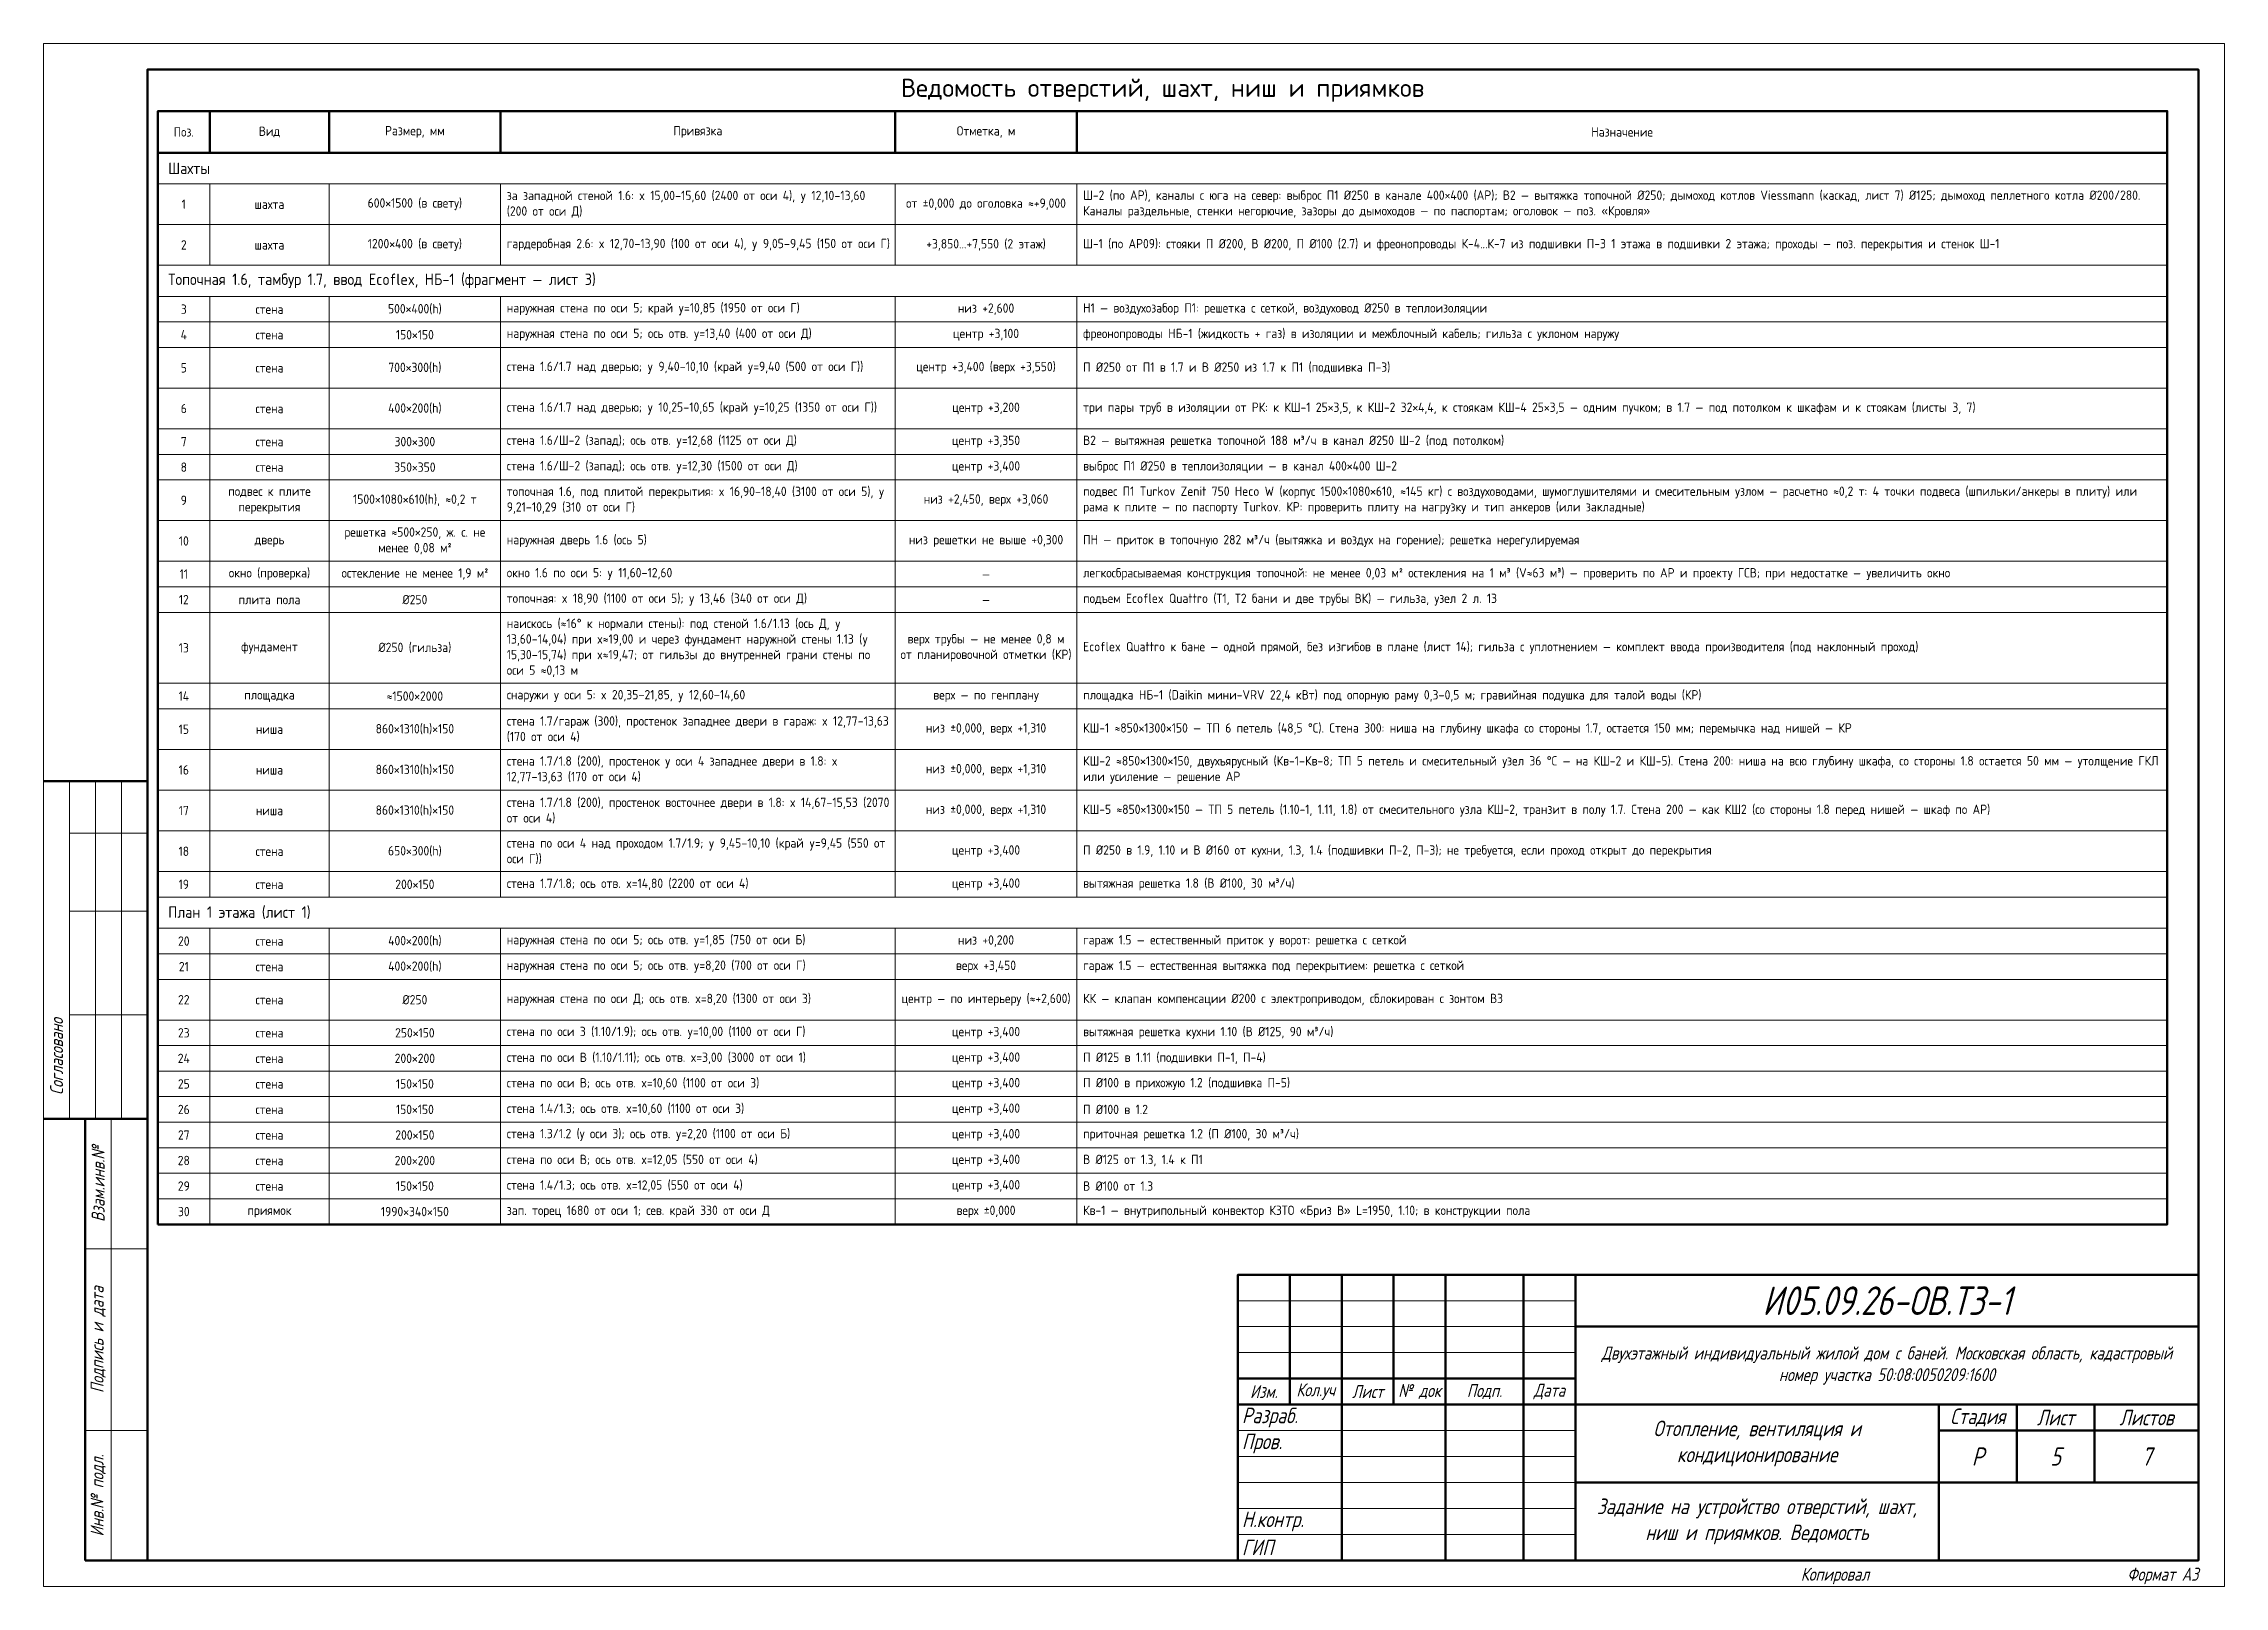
# Paper-space layout 'Лист 5' of a CAD drawing. Header units: millimetres. Extents: x 0 to 420, y 0 to 297.
import ezdxf
from ezdxf.enums import TextEntityAlignment as Align

# ---------------------------------------------------------------- set-up
doc = ezdxf.new("R2010")
doc.units = ezdxf.units.MM
for name, color, linetype, lineweight in [('Рамка', 7, 'Continuous', 50), ('Таблицы', 7, 'Continuous', 18), ('Текст', 7, 'Continuous', 18), ('Тонкие', 8, 'Continuous', 13)]:
    doc.layers.add(name, color=color, linetype=linetype, lineweight=lineweight)
doc.styles.add('GOST', font='isocpeur.ttf', dxfattribs={"width": 0.9})
doc.styles.add('GOST_I', font='isocpeur.ttf', dxfattribs={"width": 0.8})

psp = doc.layouts.new('Лист 5')

# ---------------------------------------------------------------- linework, layer by layer
at = {"layer": 'Рамка', "lineweight": 50}
for points in [[(20, 5), (415, 5), (415, 292), (20, 292)], [(230, 5), (415, 5), (415, 60), (230, 60)]]:
    psp.add_lwpolyline(points, close=True, dxfattribs=at)
at = {"layer": 'Таблицы', "lineweight": 50}
for p, q in [((32, 284), (32, 276)), ((55, 284), (55, 276)), ((88, 284), (88, 276)), ((164, 284), (164, 276)), ((199, 284), (199, 276)), ((22, 276), (409, 276)), ((0, 155), (20, 155)), ((0, 90), (20, 90)), ((8, 5), (8, 90)), ((240, 35), (240, 60)), ((250, 5), (250, 60)), ((260, 35), (260, 60)), ((270, 5), (270, 60)), ((285, 5), (285, 60)), ((295, 5), (295, 60)), ((295, 50), (415, 50)), ((230, 40), (295, 40)), ((230, 35), (415, 35)), ((365, 5), (365, 35)), ((380, 20), (380, 35)), ((395, 20), (395, 35)), ((365, 30), (415, 30)), ((295, 20), (415, 20)), ((8, 5), (20, 5))]:
    psp.add_line(p, q, dxfattribs=at)
at = {"layer": 'Таблицы'}
for p, q in [((22, 270), (409, 270)), ((32, 270), (32, 262.168)), ((55, 270), (55, 262.168)), ((88, 270), (88, 262.168)), ((164, 270), (164, 262.168)), ((199, 270), (199, 262.168)), ((22, 262.168), (409, 262.168)), ((32, 262.168), (32, 254.336)), ((55, 262.168), (55, 254.336)), ((88, 262.168), (88, 254.336)), ((164, 262.168), (164, 254.336)), ((199, 262.168), (199, 254.336)), ((22, 254.336), (409, 254.336)), ((22, 248.336), (409, 248.336)), ((32, 248.336), (32, 243.42)), ((55, 248.336), (55, 243.42)), ((88, 248.336), (88, 243.42)), ((164, 248.336), (164, 243.42)), ((199, 248.336), (199, 243.42)), ((22, 243.42), (409, 243.42)), ((32, 243.42), (32, 238.504)), ((55, 243.42), (55, 238.504)), ((88, 243.42), (88, 238.504)), ((164, 243.42), (164, 238.504)), ((199, 243.42), (199, 238.504)), ((22, 238.504), (409, 238.504)), ((32, 238.504), (32, 230.672)), ((55, 238.504), (55, 230.672)), ((88, 238.504), (88, 230.672)), ((164, 238.504), (164, 230.672)), ((199, 238.504), (199, 230.672)), ((22, 230.672), (409, 230.672)), ((32, 230.672), (32, 222.84)), ((55, 230.672), (55, 222.84)), ((88, 230.672), (88, 222.84)), ((164, 230.672), (164, 222.84)), ((199, 230.672), (199, 222.84)), ((22, 222.84), (409, 222.84)), ((32, 222.84), (32, 217.924)), ((55, 222.84), (55, 217.924)), ((88, 222.84), (88, 217.924)), ((164, 222.84), (164, 217.924)), ((199, 222.84), (199, 217.924)), ((22, 217.924), (409, 217.924)), ((32, 217.924), (32, 213.008)), ((55, 217.924), (55, 213.008)), ((88, 217.924), (88, 213.008)), ((164, 217.924), (164, 213.008)), ((199, 217.924), (199, 213.008)), ((22, 213.008), (409, 213.008)), ((32, 213.008), (32, 205.176)), ((55, 213.008), (55, 205.176)), ((88, 213.008), (88, 205.176)), ((164, 213.008), (164, 205.176)), ((199, 213.008), (199, 205.176)), ((22, 205.176), (409, 205.176)), ((32, 205.176), (32, 197.344)), ((55, 205.176), (55, 197.344)), ((88, 205.176), (88, 197.344)), ((164, 205.176), (164, 197.344)), ((199, 205.176), (199, 197.344)), ((22, 197.344), (409, 197.344)), ((32, 197.344), (32, 192.428)), ((55, 197.344), (55, 192.428)), ((88, 197.344), (88, 192.428)), ((164, 197.344), (164, 192.428)), ((199, 197.344), (199, 192.428)), ((22, 192.428), (409, 192.428)), ((32, 192.428), (32, 187.512)), ((55, 192.428), (55, 187.512)), ((88, 192.428), (88, 187.512)), ((164, 192.428), (164, 187.512)), ((199, 192.428), (199, 187.512)), ((22, 187.512), (409, 187.512)), ((32, 187.512), (32, 173.848)), ((55, 187.512), (55, 173.848)), ((88, 187.512), (88, 173.848)), ((164, 187.512), (164, 173.848)), ((199, 187.512), (199, 173.848)), ((22, 173.848), (409, 173.848)), ((32, 173.848), (32, 168.932)), ((55, 173.848), (55, 168.932)), ((88, 173.848), (88, 168.932)), ((164, 173.848), (164, 168.932)), ((199, 173.848), (199, 168.932)), ((22, 168.932), (409, 168.932)), ((32, 168.932), (32, 161.1)), ((55, 168.932), (55, 161.1)), ((88, 168.932), (88, 161.1)), ((164, 168.932), (164, 161.1)), ((199, 168.932), (199, 161.1)), ((22, 161.1), (409, 161.1)), ((32, 161.1), (32, 153.268)), ((55, 161.1), (55, 153.268)), ((88, 161.1), (88, 153.268)), ((164, 161.1), (164, 153.268)), ((199, 161.1), (199, 153.268)), ((5, 90), (5, 155)), ((10, 90), (10, 155)), ((15, 90), (15, 155)), ((22, 153.268), (409, 153.268)), ((32, 153.268), (32, 145.436)), ((55, 153.268), (55, 145.436)), ((88, 153.268), (88, 145.436)), ((164, 153.268), (164, 145.436)), ((199, 153.268), (199, 145.436)), ((5, 145), (20, 145)), ((22, 145.436), (409, 145.436)), ((32, 145.436), (32, 137.604)), ((55, 145.436), (55, 137.604)), ((88, 145.436), (88, 137.604)), ((164, 145.436), (164, 137.604)), ((199, 145.436), (199, 137.604)), ((22, 137.604), (409, 137.604)), ((32, 137.604), (32, 132.688)), ((55, 137.604), (55, 132.688)), ((88, 137.604), (88, 132.688)), ((164, 137.604), (164, 132.688)), ((199, 137.604), (199, 132.688)), ((22, 132.688), (409, 132.688)), ((5, 130), (20, 130)), ((22, 126.688), (409, 126.688)), ((32, 126.688), (32, 121.772)), ((55, 126.688), (55, 121.772)), ((88, 126.688), (88, 121.772)), ((164, 126.688), (164, 121.772)), ((199, 126.688), (199, 121.772)), ((22, 121.772), (409, 121.772)), ((32, 121.772), (32, 116.856)), ((55, 121.772), (55, 116.856)), ((88, 121.772), (88, 116.856)), ((164, 121.772), (164, 116.856)), ((199, 121.772), (199, 116.856)), ((22, 116.856), (409, 116.856)), ((32, 116.856), (32, 109.024)), ((55, 116.856), (55, 109.024)), ((88, 116.856), (88, 109.024)), ((164, 116.856), (164, 109.024)), ((199, 116.856), (199, 109.024)), ((5, 110), (20, 110)), ((22, 109.024), (409, 109.024)), ((32, 109.024), (32, 104.108)), ((55, 109.024), (55, 104.108)), ((88, 109.024), (88, 104.108)), ((164, 109.024), (164, 104.108)), ((199, 109.024), (199, 104.108)), ((22, 104.108), (409, 104.108)), ((32, 104.108), (32, 99.192)), ((55, 104.108), (55, 99.192)), ((88, 104.108), (88, 99.192)), ((164, 104.108), (164, 99.192)), ((199, 104.108), (199, 99.192)), ((22, 99.192), (409, 99.192)), ((32, 99.192), (32, 94.276)), ((55, 99.192), (55, 94.276)), ((88, 99.192), (88, 94.276)), ((164, 99.192), (164, 94.276)), ((199, 99.192), (199, 94.276)), ((22, 94.276), (409, 94.276)), ((32, 94.276), (32, 89.36)), ((55, 94.276), (55, 89.36)), ((88, 94.276), (88, 89.36)), ((164, 94.276), (164, 89.36)), ((199, 94.276), (199, 89.36)), ((13, 5), (13, 90)), ((22, 89.36), (409, 89.36)), ((32, 89.36), (32, 84.444)), ((55, 89.36), (55, 84.444)), ((88, 89.36), (88, 84.444)), ((164, 89.36), (164, 84.444)), ((199, 89.36), (199, 84.444)), ((22, 84.444), (409, 84.444)), ((32, 84.444), (32, 79.528)), ((55, 84.444), (55, 79.528)), ((88, 84.444), (88, 79.528)), ((164, 84.444), (164, 79.528)), ((199, 84.444), (199, 79.528)), ((22, 79.528), (409, 79.528)), ((32, 79.528), (32, 74.612)), ((55, 79.528), (55, 74.612)), ((88, 79.528), (88, 74.612)), ((164, 79.528), (164, 74.612)), ((199, 79.528), (199, 74.612)), ((22, 74.612), (409, 74.612)), ((32, 74.612), (32, 69.696)), ((55, 74.612), (55, 69.696)), ((88, 74.612), (88, 69.696)), ((164, 74.612), (164, 69.696)), ((199, 74.612), (199, 69.696)), ((22, 69.696), (409, 69.696)), ((8, 65), (20, 65)), ((8, 30), (20, 30))]:
    psp.add_line(p, q, dxfattribs=at)
at = {"layer": 'Таблицы', "lineweight": 18}
for p, q in [((230, 55), (295, 55)), ((230, 50), (295, 50)), ((230, 45), (295, 45)), ((230, 30), (295, 30)), ((230, 25), (295, 25)), ((230, 20), (295, 20)), ((230, 15), (295, 15)), ((230, 10), (295, 10))]:
    psp.add_line(p, q, dxfattribs=at)
at = {"layer": 'Таблицы', "lineweight": 50}
psp.add_lwpolyline([(22, 69.696), (409, 69.696), (409, 284), (22, 284)], close=True, dxfattribs=at)
at = {"layer": 'Тонкие'}
psp.add_lwpolyline([(0, 0), (420, 0), (420, 297), (0, 297)], close=True, dxfattribs=at)

# ---------------------------------------------------------------- texts
at = {"layer": 'Текст', "style": 'GOST'}
psp.add_text('Ведомость отверстий, шахт, ниш и приямков', height=3.5, dxfattribs=at).set_placement((215.5, 288.5), align=Align.MIDDLE_CENTER)
at = {"layer": 'Текст'}
for s, insert, char_height, width, attachment_point, style in [('Поз.', (27, 280), 1.8, 8, 5, 'GOST'), ('Вид', (43.5, 280), 1.8, 21, 5, 'GOST'), ('Размер, мм', (71.5, 280), 1.8, 31, 5, 'GOST'), ('Привязка', (126, 280), 1.8, 74, 5, 'GOST'), ('Отметка, м', (181.5, 280), 1.8, 33, 5, 'GOST'), ('Назначение', (304, 280), 1.8, 208, 5, 'GOST'), ('Шахты', (24, 273), 2.2, 383, 4, 'GOST'), ('за западной стеной 1.6: x 15,00–15,60 (2400 от оси 4), y 12,10–13,60 (200 от оси Д)', (89.2, 266.084), 1.8, 73.6, 4, 'GOST'), ('Ш-2 (по АР), каналы с юга на север: выброс П1 Ø250 в канале 400×400 (АР); В2 — вытяжка топочной Ø250; дымоход котлов Viessmann (каскад, лист 7) Ø125; дымоход пеллетного котла Ø200/280. Каналы раздельные, стенки негорючие, зазоры до дымоходов — по паспортам; оголовок — поз. «Кровля»', (200.2, 266.084), 1.8, 207.6, 4, 'GOST'), ('1', (27, 266.084), 1.8, 8, 5, 'GOST'), ('шахта', (43.5, 266.084), 1.8, 21, 5, 'GOST'), ('600×1500 (в свету)', (71.5, 266.084), 1.8, 31, 5, 'GOST'), ('от ±0,000 до оголовка ≈+9,000', (181.5, 266.084), 1.8, 33, 5, 'GOST'), ('2', (27, 258.252), 1.8, 8, 5, 'GOST'), ('шахта', (43.5, 258.252), 1.8, 21, 5, 'GOST'), ('1200×400 (в свету)', (71.5, 258.252), 1.8, 31, 5, 'GOST'), ('гардеробная 2.6: x 12,70–13,90 (100 от оси 4), y 9,05–9,45 (150 от оси Г)', (89.2, 258.252), 1.8, 73.6, 4, 'GOST'), ('+3,850...+7,550 (2 этаж)', (181.5, 258.252), 1.8, 33, 5, 'GOST'), ('Ш-1 (по АР09): стояки П Ø200, В Ø200, П Ø100 (2.7) и фреонопроводы К-4...К-7 из подшивки П-3 1 этажа в подшивки 2 этажа; проходы — поз. перекрытия и стенок Ш-1', (200.2, 258.252), 1.8, 207.6, 4, 'GOST'), ('Топочная 1.6, тамбур 1.7, ввод Ecoflex, НБ-1 (фрагмент — лист 3)', (24, 251.336), 2.2, 383, 4, 'GOST'), ('3', (27, 245.878), 1.8, 8, 5, 'GOST'), ('стена', (43.5, 245.878), 1.8, 21, 5, 'GOST'), ('500×400(h)', (71.5, 245.878), 1.8, 31, 5, 'GOST'), ('наружная стена по оси 5; край y=10,85 (1950 от оси Г)', (89.2, 245.878), 1.8, 73.6, 4, 'GOST'), ('низ +2,600', (181.5, 245.878), 1.8, 33, 5, 'GOST'), ('Н1 — воздухозабор П1: решетка с сеткой, воздуховод Ø250 в теплоизоляции', (200.2, 245.878), 1.8, 207.6, 4, 'GOST'), ('4', (27, 240.962), 1.8, 8, 5, 'GOST'), ('стена', (43.5, 240.962), 1.8, 21, 5, 'GOST'), ('150×150', (71.5, 240.962), 1.8, 31, 5, 'GOST'), ('наружная стена по оси 5; ось отв. y=13,40 (400 от оси Д)', (89.2, 240.962), 1.8, 73.6, 4, 'GOST'), ('центр +3,100', (181.5, 240.962), 1.8, 33, 5, 'GOST'), ('фреонопроводы НБ-1 (жидкость + газ) в изоляции и межблочный кабель; гильза с уклоном наружу', (200.2, 240.962), 1.8, 207.6, 4, 'GOST'), ('5', (27, 234.588), 1.8, 8, 5, 'GOST'), ('700×300(h)', (71.5, 234.588), 1.8, 31, 5, 'GOST'), ('стена 1.6/1.7 над дверью; y 9,40–10,10 (край y=9,40 (500 от оси Г))', (89.2, 234.588), 1.8, 73.6, 4, 'GOST'), ('центр +3,400 (верх +3,550)', (181.5, 234.588), 1.8, 33, 5, 'GOST'), ('П Ø250 от П1 в 1.7 и В Ø250 из 1.7 к П1 (подшивка П-3)', (200.2, 234.588), 1.8, 207.6, 4, 'GOST'), ('стена', (43.5, 234.588), 1.8, 21, 5, 'GOST'), ('6', (27, 226.756), 1.8, 8, 5, 'GOST'), ('стена', (43.5, 226.756), 1.8, 21, 5, 'GOST'), ('400×200(h)', (71.5, 226.756), 1.8, 31, 5, 'GOST'), ('стена 1.6/1.7 над дверью; y 10,25–10,65 (край y=10,25 (1350 от оси Г))', (89.2, 226.756), 1.8, 73.6, 4, 'GOST'), ('центр +3,200', (181.5, 226.756), 1.8, 33, 5, 'GOST'), ('три пары труб в изоляции от РК: к КШ-1 25×3,5, к КШ-2 32×4,4, к стоякам КШ-4 25×3,5 — одним пучком; в 1.7 — под потолком к шкафам и к стоякам (листы 3, 7)', (200.2, 226.756), 1.8, 207.6, 4, 'GOST'), ('7', (27, 220.382), 1.8, 8, 5, 'GOST'), ('стена', (43.5, 220.382), 1.8, 21, 5, 'GOST'), ('300×300', (71.5, 220.382), 1.8, 31, 5, 'GOST'), ('стена 1.6/Ш-2 (запад); ось отв. y=12,68 (1125 от оси Д)', (89.2, 220.382), 1.8, 73.6, 4, 'GOST'), ('центр +3,350', (181.5, 220.382), 1.8, 33, 5, 'GOST'), ('В2 — вытяжная решетка топочной 188 м³/ч в канал Ø250 Ш-2 (под потолком)', (200.2, 220.382), 1.8, 207.6, 4, 'GOST'), ('8', (27, 215.466), 1.8, 8, 5, 'GOST'), ('стена', (43.5, 215.466), 1.8, 21, 5, 'GOST'), ('350×350', (71.5, 215.466), 1.8, 31, 5, 'GOST'), ('стена 1.6/Ш-2 (запад); ось отв. y=12,30 (1500 от оси Д)', (89.2, 215.466), 1.8, 73.6, 4, 'GOST'), ('центр +3,400', (181.5, 215.466), 1.8, 33, 5, 'GOST'), ('выброс П1 Ø250 в теплоизоляции — в канал 400×400 Ш-2', (200.2, 215.466), 1.8, 207.6, 4, 'GOST'), ('подвес к плите перекрытия', (43.5, 209.092), 1.8, 21, 5, 'GOST'), ('1500×1080×610(h), ≈0,2 т', (71.5, 209.092), 1.8, 31, 5, 'GOST'), ('топочная 1.6, под плитой перекрытия: x 16,90–18,40 (3100 от оси 5), y 9,21–10,29 (310 от оси Г)', (89.2, 209.092), 1.8, 73.6, 4, 'GOST'), ('низ +2,450, верх +3,060', (181.5, 209.092), 1.8, 33, 5, 'GOST'), ('подвес П1 Turkov Zenit 750 Heco W (корпус 1500×1080×610, ≈145 кг) с воздуховодами, шумоглушителями и смесительным узлом — расчетно ≈0,2 т: 4 точки подвеса (шпильки/анкеры в плиту) или рама к плите — по паспорту Turkov. КР: проверить плиту на нагрузку и тип анкеров (или закладные)', (200.2, 209.092), 1.8, 207.6, 4, 'GOST'), ('9', (27, 209.092), 1.8, 8, 5, 'GOST'), ('10', (27, 201.26), 1.8, 8, 5, 'GOST'), ('дверь', (43.5, 201.26), 1.8, 21, 5, 'GOST'), ('решетка ≈500×250, ж. с. не менее 0,08 м²', (71.5, 201.26), 1.8, 31, 5, 'GOST'), ('наружная дверь 1.6 (ось 5)', (89.2, 201.26), 1.8, 73.6, 4, 'GOST'), ('низ решетки не выше +0,300', (181.5, 201.26), 1.8, 33, 5, 'GOST'), ('ПН — приток в топочную 282 м³/ч (вытяжка и воздух на горение); решетка нерегулируемая', (200.2, 201.26), 1.8, 207.6, 4, 'GOST'), ('11', (27, 194.886), 1.8, 8, 5, 'GOST'), ('окно (проверка)', (43.5, 194.886), 1.8, 21, 5, 'GOST'), ('остекление не менее 1,9 м²', (71.5, 194.886), 1.8, 31, 5, 'GOST'), ('окно 1.6 по оси 5: y 11,60–12,60', (89.2, 194.886), 1.8, 73.6, 4, 'GOST'), ('—', (181.5, 194.886), 1.8, 33, 5, 'GOST'), ('легкосбрасываемая конструкция топочной: не менее 0,03 м² остекления на 1 м³ (V≈63 м³) — проверить по АР и проекту ГСВ; при недостатке — увеличить окно', (200.2, 194.886), 1.8, 207.6, 4, 'GOST'), ('12', (27, 189.97), 1.8, 8, 5, 'GOST'), ('плита пола', (43.5, 189.97), 1.8, 21, 5, 'GOST'), ('Ø250', (71.5, 189.97), 1.8, 31, 5, 'GOST'), ('топочная: x 18,90 (1100 от оси 5); y 13,46 (340 от оси Д)', (89.2, 189.97), 1.8, 73.6, 4, 'GOST'), ('—', (181.5, 189.97), 1.8, 33, 5, 'GOST'), ('подъем Ecoflex Quattro (Т1, Т2 бани и две трубы ВК) — гильза, узел 2 л. 13', (200.2, 189.97), 1.8, 207.6, 4, 'GOST'), ('наискось (≈16° к нормали стены): под стеной 1.6/1.13 (ось Д, y 13,60–14,04) при x≈19,00 и через фундамент наружной стены 1.13 (y 15,30–15,74) при x≈19,47; от гильзы до внутренней грани стены по оси 5 ≈0,13 м', (89.2, 180.68), 1.8, 73.6, 4, 'GOST'), ('13', (27, 180.68), 1.8, 8, 5, 'GOST'), ('фундамент', (43.5, 180.68), 1.8, 21, 5, 'GOST'), ('Ø250 (гильза)', (71.5, 180.68), 1.8, 31, 5, 'GOST'), ('верх трубы — не менее 0,8 м от планировочной отметки (КР)', (181.5, 180.68), 1.8, 33, 5, 'GOST'), ('Ecoflex Quattro к бане — одной прямой, без изгибов в плане (лист 14); гильза с уплотнением — комплект ввода производителя (под наклонный проход)', (200.2, 180.68), 1.8, 207.6, 4, 'GOST'), ('14', (27, 171.39), 1.8, 8, 5, 'GOST'), ('≈1500×2000', (71.5, 171.39), 1.8, 31, 5, 'GOST'), ('снаружи у оси 5: x 20,35–21,85, y 12,60–14,60', (89.2, 171.39), 1.8, 73.6, 4, 'GOST'), ('площадка НБ-1 (Daikin мини-VRV 22,4 кВт) под опорную раму 0,3–0,5 м; гравийная подушка для талой воды (КР)', (200.2, 171.39), 1.8, 207.6, 4, 'GOST'), ('площадка', (43.5, 171.39), 1.8, 21, 5, 'GOST'), ('верх — по генплану', (181.5, 171.39), 1.8, 33, 5, 'GOST'), ('15', (27, 165.016), 1.8, 8, 5, 'GOST'), ('ниша', (43.5, 165.016), 1.8, 21, 5, 'GOST'), ('860×1310(h)×150', (71.5, 165.016), 1.8, 31, 5, 'GOST'), ('стена 1.7/гараж (300), простенок западнее двери в гараж: x 12,77–13,63 (170 от оси 4)', (89.2, 165.016), 1.8, 73.6, 4, 'GOST'), ('низ ±0,000, верх +1,310', (181.5, 165.016), 1.8, 33, 5, 'GOST'), ('КШ-1 ≈850×1300×150 — ТП 6 петель (48,5 °С). Стена 300: ниша на глубину шкафа со стороны 1.7, остается 150 мм; перемычка над нишей — КР', (200.2, 165.016), 1.8, 207.6, 4, 'GOST'), ('стена 1.7/1.8 (200), простенок у оси 4 западнее двери в 1.8: x 12,77–13,63 (170 от оси 4)', (89.2, 157.184), 1.8, 73.6, 4, 'GOST'), ('КШ-2 ≈850×1300×150, двухъярусный (Кв-1–Кв-8; ТП 5 петель и смесительный узел 36 °С — на КШ-2 и КШ-5). Стена 200: ниша на всю глубину шкафа, со стороны 1.8 остается 50 мм — утолщение ГКЛ или усиление — решение АР', (200.2, 157.184), 1.8, 207.6, 4, 'GOST'), ('16', (27, 157.184), 1.8, 8, 5, 'GOST'), ('ниша', (43.5, 157.184), 1.8, 21, 5, 'GOST'), ('860×1310(h)×150', (71.5, 157.184), 1.8, 31, 5, 'GOST'), ('низ ±0,000, верх +1,310', (181.5, 157.184), 1.8, 33, 5, 'GOST'), ('стена 1.7/1.8 (200), простенок восточнее двери в 1.8: x 14,67–15,53 (2070 от оси 4)', (89.2, 149.352), 1.8, 73.6, 4, 'GOST'), ('17', (27, 149.352), 1.8, 8, 5, 'GOST'), ('ниша', (43.5, 149.352), 1.8, 21, 5, 'GOST'), ('860×1310(h)×150', (71.5, 149.352), 1.8, 31, 5, 'GOST'), ('низ ±0,000, верх +1,310', (181.5, 149.352), 1.8, 33, 5, 'GOST'), ('КШ-5 ≈850×1300×150 — ТП 5 петель (1.10-1, 1.11, 1.8) от смесительного узла КШ-2, транзит в полу 1.7. Стена 200 — как КШ2 (со стороны 1.8 перед нишей — шкаф по АР)', (200.2, 149.352), 1.8, 207.6, 4, 'GOST'), ('стена по оси 4 над проходом 1.7/1.9; y 9,45–10,10 (край y=9,45 (550 от оси Г))', (89.2, 141.52), 1.8, 73.6, 4, 'GOST'), ('П Ø250 в 1.9, 1.10 и В Ø160 от кухни, 1.3, 1.4 (подшивки П-2, П-3); не требуется, если проход открыт до перекрытия', (200.2, 141.52), 1.8, 207.6, 4, 'GOST'), ('18', (27, 141.52), 1.8, 8, 5, 'GOST'), ('стена', (43.5, 141.52), 1.8, 21, 5, 'GOST'), ('650×300(h)', (71.5, 141.52), 1.8, 31, 5, 'GOST'), ('центр +3,400', (181.5, 141.52), 1.8, 33, 5, 'GOST'), ('19', (27, 135.146), 1.8, 8, 5, 'GOST'), ('стена', (43.5, 135.146), 1.8, 21, 5, 'GOST'), ('200×150', (71.5, 135.146), 1.8, 31, 5, 'GOST'), ('стена 1.7/1.8; ось отв. x=14,80 (2200 от оси 4)', (89.2, 135.146), 1.8, 73.6, 4, 'GOST'), ('центр +3,400', (181.5, 135.146), 1.8, 33, 5, 'GOST'), ('вытяжная решетка 1.8 (В Ø100, 30 м³/ч)', (200.2, 135.146), 1.8, 207.6, 4, 'GOST'), ('План 1 этажа (лист 1)', (24, 129.688), 2.2, 383, 4, 'GOST'), ('20', (27, 124.23), 1.8, 8, 5, 'GOST'), ('стена', (43.5, 124.23), 1.8, 21, 5, 'GOST'), ('400×200(h)', (71.5, 124.23), 1.8, 31, 5, 'GOST'), ('наружная стена по оси 5; ось отв. y=1,85 (750 от оси Б)', (89.2, 124.23), 1.8, 73.6, 4, 'GOST'), ('низ +0,200', (181.5, 124.23), 1.8, 33, 5, 'GOST'), ('гараж 1.5 — естественный приток у ворот: решетка с сеткой', (200.2, 124.23), 1.8, 207.6, 4, 'GOST'), ('21', (27, 119.314), 1.8, 8, 5, 'GOST'), ('стена', (43.5, 119.314), 1.8, 21, 5, 'GOST'), ('400×200(h)', (71.5, 119.314), 1.8, 31, 5, 'GOST'), ('наружная стена по оси 5; ось отв. y=8,20 (700 от оси Г)', (89.2, 119.314), 1.8, 73.6, 4, 'GOST'), ('верх +3,450', (181.5, 119.314), 1.8, 33, 5, 'GOST'), ('гараж 1.5 — естественная вытяжка под перекрытием: решетка с сеткой', (200.2, 119.314), 1.8, 207.6, 4, 'GOST'), ('22', (27, 112.94), 1.8, 8, 5, 'GOST'), ('Ø250', (71.5, 112.94), 1.8, 31, 5, 'GOST'), ('наружная стена по оси Д; ось отв. x=8,20 (1300 от оси 3)', (89.2, 112.94), 1.8, 73.6, 4, 'GOST'), ('центр — по интерьеру (≈+2,600)', (181.5, 112.94), 1.8, 33, 5, 'GOST'), ('КК — клапан компенсации Ø200 с электроприводом, сблокирован с зонтом ВЗ', (200.2, 112.94), 1.8, 207.6, 4, 'GOST'), ('стена', (43.5, 112.94), 1.8, 21, 5, 'GOST'), ('23', (27, 106.566), 1.8, 8, 5, 'GOST'), ('стена', (43.5, 106.566), 1.8, 21, 5, 'GOST'), ('250×150', (71.5, 106.566), 1.8, 31, 5, 'GOST'), ('стена по оси 3 (1.10/1.9); ось отв. y=10,00 (1100 от оси Г)', (89.2, 106.566), 1.8, 73.6, 4, 'GOST'), ('центр +3,400', (181.5, 106.566), 1.8, 33, 5, 'GOST'), ('вытяжная решетка кухни 1.10 (В Ø125, 90 м³/ч)', (200.2, 106.566), 1.8, 207.6, 4, 'GOST'), ('24', (27, 101.65), 1.8, 8, 5, 'GOST'), ('стена', (43.5, 101.65), 1.8, 21, 5, 'GOST'), ('200×200', (71.5, 101.65), 1.8, 31, 5, 'GOST'), ('стена по оси В (1.10/1.11); ось отв. x=3,00 (3000 от оси 1)', (89.2, 101.65), 1.8, 73.6, 4, 'GOST'), ('центр +3,400', (181.5, 101.65), 1.8, 33, 5, 'GOST'), ('П Ø125 в 1.11 (подшивки П-1, П-4)', (200.2, 101.65), 1.8, 207.6, 4, 'GOST'), ('25', (27, 96.734), 1.8, 8, 5, 'GOST'), ('стена', (43.5, 96.734), 1.8, 21, 5, 'GOST'), ('150×150', (71.5, 96.734), 1.8, 31, 5, 'GOST'), ('стена по оси В; ось отв. x=10,60 (1100 от оси 3)', (89.2, 96.734), 1.8, 73.6, 4, 'GOST'), ('центр +3,400', (181.5, 96.734), 1.8, 33, 5, 'GOST'), ('П Ø100 в прихожую 1.2 (подшивка П-5)', (200.2, 96.734), 1.8, 207.6, 4, 'GOST'), ('26', (27, 91.818), 1.8, 8, 5, 'GOST'), ('150×150', (71.5, 91.818), 1.8, 31, 5, 'GOST'), ('стена 1.4/1.3; ось отв. x=10,60 (1100 от оси 3)', (89.2, 91.818), 1.8, 73.6, 4, 'GOST'), ('центр +3,400', (181.5, 91.818), 1.8, 33, 5, 'GOST'), ('П Ø100 в 1.2', (200.2, 91.818), 1.8, 207.6, 4, 'GOST'), ('стена', (43.5, 91.818), 1.8, 21, 5, 'GOST'), ('стена 1.3/1.2 (у оси 3); ось отв. y=2,20 (1100 от оси Б)', (89.2, 86.902), 1.8, 73.6, 4, 'GOST'), ('приточная решетка 1.2 (П Ø100, 30 м³/ч)', (200.2, 86.902), 1.8, 207.6, 4, 'GOST'), ('27', (27, 86.902), 1.8, 8, 5, 'GOST'), ('стена', (43.5, 86.902), 1.8, 21, 5, 'GOST'), ('200×150', (71.5, 86.902), 1.8, 31, 5, 'GOST'), ('центр +3,400', (181.5, 86.902), 1.8, 33, 5, 'GOST'), ('28', (27, 81.986), 1.8, 8, 5, 'GOST'), ('стена', (43.5, 81.986), 1.8, 21, 5, 'GOST'), ('200×200', (71.5, 81.986), 1.8, 31, 5, 'GOST'), ('стена по оси В; ось отв. x=12,05 (550 от оси 4)', (89.2, 81.986), 1.8, 73.6, 4, 'GOST'), ('центр +3,400', (181.5, 81.986), 1.8, 33, 5, 'GOST'), ('В Ø125 от 1.3, 1.4 к П1', (200.2, 81.986), 1.8, 207.6, 4, 'GOST'), ('29', (27, 77.07), 1.8, 8, 5, 'GOST'), ('стена', (43.5, 77.07), 1.8, 21, 5, 'GOST'), ('150×150', (71.5, 77.07), 1.8, 31, 5, 'GOST'), ('стена 1.4/1.3; ось отв. x=12,05 (550 от оси 4)', (89.2, 77.07), 1.8, 73.6, 4, 'GOST'), ('центр +3,400', (181.5, 77.07), 1.8, 33, 5, 'GOST'), ('В Ø100 от 1.3', (200.2, 77.07), 1.8, 207.6, 4, 'GOST'), ('30', (27, 72.154), 1.8, 8, 5, 'GOST'), ('приямок', (43.5, 72.154), 1.8, 21, 5, 'GOST'), ('1990×340×150', (71.5, 72.154), 1.8, 31, 5, 'GOST'), ('зап. торец 1680 от оси 1; сев. край 330 от оси Д', (89.2, 72.154), 1.8, 73.6, 4, 'GOST'), ('верх ±0,000', (181.5, 72.154), 1.8, 33, 5, 'GOST'), ('Кв-1 — внутрипольный конвектор КЗТО «Бриз В» L=1950, 1.10; в конструкции пола', (200.2, 72.154), 1.8, 207.6, 4, 'GOST'), ('{\\W0.8;\\Q15;Двухэтажный индивидуальный жилой дом с баней. Московская область, кадастровый номер участка 50:08:0050209:1600}', (355, 42.5), 2.5, 116, 5, 'GOST_I'), ('{\\W0.8;\\Q15;Отопление, вентиляция и кондиционирование}', (330, 27.5), 3, 66, 5, 'GOST_I'), ('{\\W0.8;\\Q15;Задание на устройство отверстий, шахт, ниш и приямков. Ведомость}', (330, 12.5), 3, 66, 5, 'GOST_I')]:
    psp.add_mtext(s, dxfattribs=dict(at, insert=insert, char_height=char_height, width=width, attachment_point=attachment_point, style=style))
at = {"layer": 'Текст', "char_height": 2.5, "attachment_point": 5, "rotation": 90, "style": 'GOST_I'}
for s, insert in [('{\\W0.8;\\Q15;Согласовано}', (2.5, 102)), ('{\\W0.8;\\Q15;Взам.инв.№}', (10.5, 77.5)), ('{\\W0.8;\\Q15;Подпись и дата}', (10.5, 47.5)), ('{\\W0.8;\\Q15;Инв.№ подл.}', (10.5, 17.5))]:
    psp.add_mtext(s, dxfattribs=dict(at, insert=insert))
at = {"layer": 'Текст', "style": 'GOST_I'}
for s, insert, char_height, attachment_point in [('{\\W0.8;\\Q15;И05.09.26-ОВ.ТЗ-1}', (355, 55), 5.5, 5), ('{\\W0.8;\\Q15;Изм.}', (235, 37.5), 2.5, 5), ('{\\W0.8;\\Q15;Кол.уч}', (245, 37.5), 2.5, 5), ('{\\W0.8;\\Q15;Лист}', (255, 37.5), 2.5, 5), ('{\\W0.8;\\Q15;№ док}', (265, 37.5), 2.5, 5), ('{\\W0.8;\\Q15;Подп.}', (277.5, 37.5), 2.5, 5), ('{\\W0.8;\\Q15;Дата}', (290, 37.5), 2.5, 5), ('{\\W0.8;\\Q15;Разраб.}', (230.8, 32.5), 3, 4), ('{\\W0.8;\\Q15;Стадия}', (372.5, 32.5), 3, 5), ('{\\W0.8;\\Q15;Лист}', (387.5, 32.5), 3, 5), ('{\\W0.8;\\Q15;Листов}', (405, 32.5), 3, 5), ('{\\W0.8;\\Q15;Пров.}', (230.8, 27.5), 3, 4), ('{\\W0.8;\\Q15;}', (250.8, 32.5), 3, 4), ('{\\W0.8;\\Q15;}', (285.6, 32.5), 3, 4), ('{\\W0.8;\\Q15;}', (250.8, 27.5), 3, 4), ('{\\W0.8;\\Q15;}', (285.6, 27.5), 3, 4), ('{\\W0.8;\\Q15;Р}', (372.5, 25), 3.5, 5), ('{\\W0.8;\\Q15;5}', (387.5, 25), 3.5, 5), ('{\\W0.8;\\Q15;7}', (405, 25), 3.5, 5), ('{\\W0.8;\\Q15;Н.контр.}', (230.8, 12.5), 3, 4), ('{\\W0.8;\\Q15;ГИП}', (230.8, 7.5), 3, 4), ('{\\W0.8;\\Q15;}', (250.8, 12.5), 3, 4), ('{\\W0.8;\\Q15;}', (285.6, 12.5), 3, 4), ('{\\W0.8;\\Q15;}', (250.8, 7.5), 3, 4), ('{\\W0.8;\\Q15;}', (285.6, 7.5), 3, 4), ('{\\W0.8;\\Q15;Копировал}', (345, 2), 2.5, 5), ('{\\W0.8;\\Q15;Формат А3}', (415, 2), 2.5, 6)]:
    psp.add_mtext(s, dxfattribs=dict(at, insert=insert, char_height=char_height, attachment_point=attachment_point))

doc.saveas('drawing.dxf')
